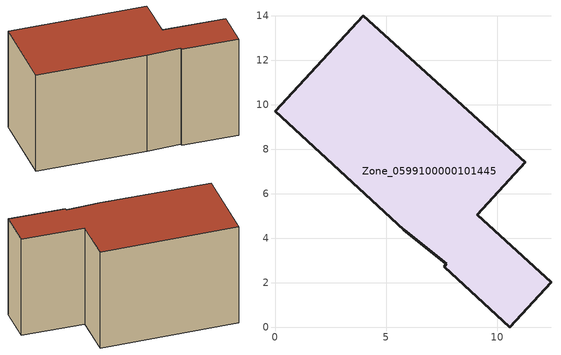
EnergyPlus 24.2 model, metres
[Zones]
Zone_0599100000101445
 floor ground (C_G): 7.6,2.72 7.69,2.84 5.79,4.38 0,9.7 3.96,14 11.25,7.41 9.09,5.06 12.41,2.02 10.56,0 z0
 wall outside (C_F): 3.96,14 0,9.7 5.79,4.38 7.69,2.84 7.6,2.72 10.56,0 12.41,2.02 9.09,5.06 11.25,7.41 3.96,14 z0:7.58
 roof outside (C_R): 7.69,2.84 7.6,2.72 10.56,0 12.41,2.02 9.09,5.06 11.25,7.41 3.96,14 0,9.7 5.79,4.38 z7.58
[BUILDING]
Pand.0599100000101445: North Axis=0; Terrain=City; Loads Convergence Tolerance Value=0.04; Temperature Convergence Tolerance Value=0.4; Solar Distribution=FullExterior; Maximum Number of Warmup Days=25; Minimum Number of Warmup Days=1
[Site:Location]
Rotterdam.The.Hague.AP_ZH_NLD Design_Conditions: Latitude=51.96; Longitude=4.45; Time Zone=1; Elevation=-4.5
[SITE:GROUNDTEMPERATURE:BUILDINGSURFACE]
18, 18, 18, 18, 18, 18, 18, 18, 18, 18, 18, 18
[MATERIAL] Thermal Absorptance=0.9; Solar Absorptance=0.7; Visible Absorptance=0.7
Name | Roughness | Thickness | Conductivity | Density | Specific Heat
G.TC.1975-1991 | MediumSmooth | 0.15 | 0.288461 | 540 | 1210
F.TC.1975-1991 | Rough | 0.3 | 0.230769 | 1920 | 840
R.TC.1975-1991 | MediumRough | 0.2 | 0.153846 | 1500 | 1000
[CONSTRUCTION]
C_G: G.TC.1975-1991
C_F: F.TC.1975-1991
C_R: R.TC.1975-1991
[ZONE]
Zone_0599100000101445: Type=1; Multiplier=1; Ceiling Height=Autocalculate; Volume=Autocalculate; Floor Area=autocalculate; Part of Total Floor Area=Yes
[ZONEINFILTRATION:DESIGNFLOWRATE]
Infil_Zone_0599100000101445: Zone or ZoneList or Space or SpaceList=Zone_0599100000101445; Schedule=AlwaysOn; Design Flow Rate Calculation Method=Flow/Area; Flow Rate per Floor Area=0.003; Constant Term Coefficient=1; Temperature Term Coefficient=0; Velocity Term Coefficient=0; Velocity Squared Term Coefficient=0
[HVACTEMPLATE:ZONE:IDEALLOADSAIRSYSTEM]
Zone_0599100000101445: Maximum Heating Supply Air Temperature=50; Minimum Cooling Supply Air Temperature=13; Maximum Heating Supply Air Humidity Ratio=0.0156; Minimum Cooling Supply Air Humidity Ratio=0.0077; Heating Limit=NoLimit; Cooling Limit=NoLimit; Dehumidification Control Type=ConstantSensibleHeatRatio; Cooling Sensible Heat Ratio=0.7; Dehumidification Setpoint=60; Humidification Control Type=None; Humidification Setpoint=30; Outdoor Air Method=None; Outdoor Air Flow Rate per Person=0.00944; Outdoor Air Flow Rate per Zone Floor Area=0; Outdoor Air Flow Rate per Zone=0; Demand Controlled Ventilation Type=None; Outdoor Air Economizer Type=NoEconomizer; Heat Recovery Type=None; Sensible Heat Recovery Effectiveness=0.7; Latent Heat Recovery Effectiveness=0.65
[ZONECONTROL:THERMOSTAT]
ThermostatControl_Zone_0599100000101445: Zone or ZoneList=Zone_0599100000101445; Control Type Schedule=DualSetpointControlType; Control 1=Thermostat_Zone_0599100000101445; Temperature Difference Between Cutout And Setpoint=0
[THERMOSTATSETPOINT:DUALSETPOINT]
Thermostat_Zone_0599100000101445: Heating Setpoint Temperature Schedule=HeatingSetpoint_Zone_0599100000101445; Cooling Setpoint Temperature Schedule=CoolingSetpoint_Zone_0599100000101445
[SCHEDULE:COMPACT]
HeatingSetpoint_Zone_0599100000101445: Through: 12/31, For: AllDays, Until: 24:00, 21
CoolingSetpoint_Zone_0599100000101445: Through: 12/31, For: AllDays, Until: 24:00, 24
DualSetpointControlType: Through: 12/31, For: AllDays, Until: 24:00, 4
AlwaysOn: Through: 12/31, For: AllDays, Until: 24:00, 1
